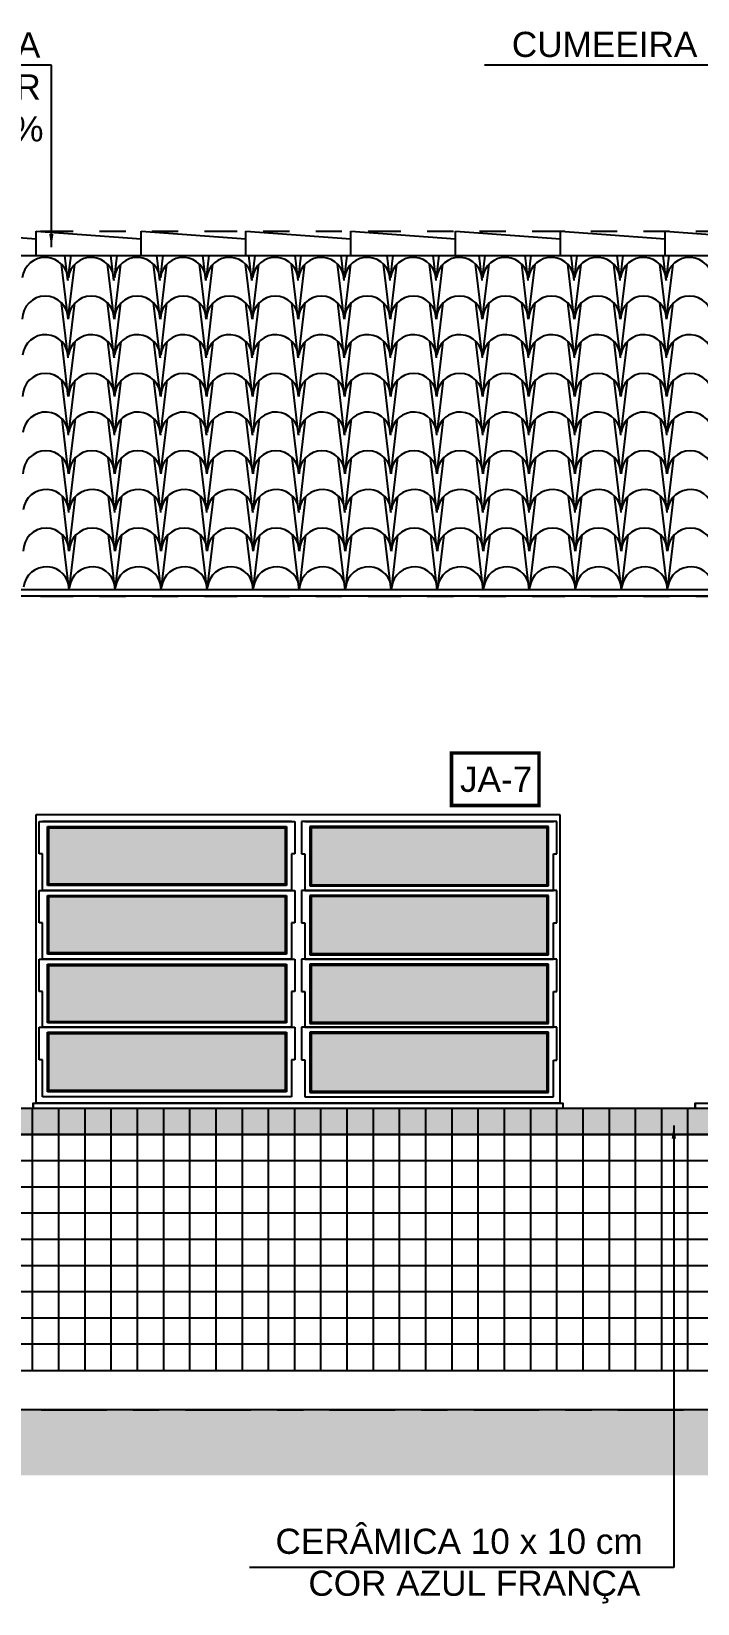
# Model space of a CAD drawing. Extents: x 11 to 195, y 73 to 157.
# Drawn here: x 40.38 to 42.92, y 123.63 to 129.63 of the extents above; entities that cross this region are included whole.
import ezdxf

# ---------------------------------------------------------------- set-up
doc = ezdxf.new("R2010")
doc.units = 0
doc.header["$LTSCALE"] = 0.005
doc.linetypes.add('C5', pattern=[60, 50, -5, 0, -5])
doc.linetypes.add('TRAÇO-2PTOS_P', pattern=[0.625, 0.25, -0.125, 0, -0.125, 0, -0.125])
doc.layers.get('0').update_dxf_attribs({"linetype": 'CONTINUOUS'})
for name, color, linetype in [('01', 1, 'CONTINUOUS'), ('02', 2, 'CONTINUOUS'), ('0_HATCH', 1, 'CONTINUOUS'), ('252', 252, 'CONTINUOUS'), ('A-01', 1, 'CONTINUOUS'), ('A-CHAO', 8, 'CONTINUOUS'), ('A-ESQUADRIAS', 2, 'CONTINUOUS'), ('A-HACHURA', 7, 'CONTINUOUS'), ('ARQ-ESQ-VISTA1', 2, 'CONTINUOUS'), ('ARQ-EXO-1_050', 251, 'C5'), ('ARQ-SMB-1_100', 1, 'CONTINUOUS'), ('ARQ-TXT-1_075', 2, 'CONTINUOUS'), ('BL-AR-TELHA 2', 2, 'CONTINUOUS'), ('TELHA', 3, 'CONTINUOUS')]:
    doc.layers.add(name, color=color, linetype=linetype)
doc.styles.add('ESC-50-A20', font='arial.ttf', dxfattribs={"height": 0.1})
doc.styles.add('FNDE Texto Cota 0025', font='verdana.ttf', dxfattribs={"height": 0.04})
doc.dimstyles.new('FNDE 1-0025', dxfattribs={"dimscale": 5, "dimtxt": 0.04, "dimasz": 0.01, "dimexe": 0.15, "dimexo": 0.15, "dimgap": 0.005, "dimtad": 1, "dimzin": 1, "dimdsep": 46, "dimtxsty": 'FNDE Texto Cota 0025', "dimblk": 'tic', "dimcen": 0.015, "dimdle": 0.15, "dimse1": 1, "dimse2": 1, "dimclrd": 251, "dimclre": 251, "dimclrt": 256, "dimaunit": 1, "dimadec": 3, "dimazin": 0, "dimtfac": 1, "dimtix": 1, "dimtmove": 2, "dimatfit": 3, "dimfxl": 0.15, "dimtvp": 1, "dimtolj": 1, "dimtzin": 0, "dimarcsym": 0})

# ---------------------------------------------------------------- blocks, each defined once
blk = doc.blocks.new('tic')
at = {"color": 251}
for p, q in [((-1, 0), (1, 0)), ((0, -1), (0, 1))]:
    blk.add_line(p, q, dxfattribs=at)
blk.add_line((-0.6, -0.6), (0.6, 0.6))

msp = doc.modelspace()

# ---------------------------------------------------------------- hatches: boundary and pattern name
at = {"layer": '0_HATCH'}
msp.add_hatch(color=160, dxfattribs=at).paths.add_polyline_path([(50.5365, 125.5236), (34.7865, 125.5236), (34.7865, 125.4236), (50.5365, 125.4236)])
at = {"layer": '252', "linetype": 'Continuous'}
h = msp.add_hatch(color=252, dxfattribs=at)
h.set_gradient(color1=(91, 91, 91), one_color=1, tint=1, name='INVHEMISPHERICAL')
h.paths.add_polyline_path([(40.4484, 126.5942), (40.4484, 126.3797), (41.3496, 126.3797), (41.3496, 126.5942)])
h.paths.add_polyline_path([(40.4484, 126.3317), (40.4484, 126.1172), (41.3496, 126.1172), (41.3496, 126.3317)])
h.paths.add_polyline_path([(40.4484, 126.0692), (40.4484, 125.8547), (41.3496, 125.8547), (41.3496, 126.0692)])
h.paths.add_polyline_path([(40.4484, 125.8092), (40.4484, 125.5922), (41.3496, 125.5922), (41.3496, 125.8092)])
h.paths.add_polyline_path([(42.3496, 126.3774), (42.3496, 126.5942), (41.4484, 126.5942), (41.4484, 126.3774)])
h.paths.add_polyline_path([(42.3496, 126.1149), (42.3496, 126.3317), (41.4484, 126.3317), (41.4484, 126.1149)])
h.paths.add_polyline_path([(42.3496, 125.8524), (42.3496, 126.0692), (41.4484, 126.0692), (41.4484, 125.8524)])
h.paths.add_polyline_path([(41.4484, 125.8092), (41.4484, 125.5899), (42.3496, 125.5899), (42.3496, 125.8092)])
at = {"layer": 'A-HACHURA'}
msp.add_hatch(color=254, dxfattribs=at).paths.add_polyline_path([(32.6693, 124.3736), (32.6693, 124.1236), (52.1194, 124.1236), (52.1194, 124.3736)])

# ---------------------------------------------------------------- linework, layer by layer
at = {"layer": '01', "color": 251}
for p, q in [((50.5365, 125.5236), (34.7865, 125.5236)), ((50.5365, 125.4236), (34.7865, 125.4236))]:
    msp.add_line(p, q, dxfattribs=at)
at = {"layer": '02'}
msp.add_line((41.4244, 126.6182), (42.3736, 126.6182), dxfattribs=at)
at = {"layer": '02', "color": 253, "linetype": 'Continuous'}
msp.add_lwpolyline([(34.7865, 125.4236), (50.5365, 125.4236), (50.5365, 125.5236), (34.7865, 125.5236)], dxfattribs=at)
at = {"layer": '252'}
for p, q in [((40.3865, 124.5236), (40.3865, 125.5236)), ((40.4865, 124.5236), (40.4865, 125.5236)), ((40.5865, 124.5236), (40.5865, 125.5236)), ((40.5865, 124.5236), (40.5865, 125.5236)), ((40.6865, 124.5236), (40.6865, 125.5236)), ((40.7865, 124.5236), (40.7865, 125.5236)), ((40.8865, 124.5236), (40.8865, 125.5236)), ((40.9865, 124.5236), (40.9865, 125.5236)), ((40.9865, 124.5236), (40.9865, 125.5236)), ((41.0865, 124.5236), (41.0865, 125.5236)), ((41.1865, 124.5236), (41.1865, 125.5236)), ((41.2865, 124.5236), (41.2865, 125.5236)), ((41.3865, 124.5236), (41.3865, 125.5236)), ((41.3865, 124.5236), (41.3865, 125.5236)), ((41.4865, 124.5236), (41.4865, 125.5236)), ((41.5865, 124.5236), (41.5865, 125.5236)), ((41.6865, 124.5236), (41.6865, 125.5236)), ((41.7865, 124.5236), (41.7865, 125.5236)), ((41.8865, 124.5236), (41.8865, 125.5236)), ((41.9865, 124.5236), (41.9865, 125.5236)), ((41.9865, 124.5236), (41.9865, 125.5236)), ((42.0865, 124.5236), (42.0865, 125.5236)), ((42.1865, 124.5236), (42.1865, 125.5236)), ((42.2865, 124.5236), (42.2865, 125.5236)), ((42.3865, 124.5236), (42.3865, 125.5236)), ((42.3865, 124.5236), (42.3865, 125.5236)), ((42.4865, 124.5236), (42.4865, 125.5236)), ((42.5865, 124.5236), (42.5865, 125.5236)), ((42.6865, 124.5236), (42.6865, 125.5236)), ((42.7865, 124.5236), (42.7865, 125.5236)), ((42.7865, 124.5236), (42.7865, 125.5236)), ((42.8865, 124.5236), (42.8865, 125.5236)), ((50.5365, 125.3236), (34.7865, 125.3236)), ((50.5365, 125.2236), (34.7865, 125.2236)), ((50.5365, 125.1236), (34.7865, 125.1236)), ((50.5365, 125.0236), (34.7865, 125.0236)), ((50.5365, 124.9236), (34.7865, 124.9236)), ((50.5365, 124.8236), (34.7865, 124.8236)), ((50.5365, 124.7236), (34.7865, 124.7236)), ((50.5365, 124.6236), (34.7865, 124.6236))]:
    msp.add_line(p, q, dxfattribs=at)
msp.add_lwpolyline([(34.7865, 125.4236), (50.5365, 125.4236), (50.5365, 125.5236), (34.7865, 125.5236)], dxfattribs=at)
at = {"layer": 'A-01', "color": 3}
msp.add_line((37.9115, 128.778), (47.4115, 128.778), dxfattribs=at)
at = {"layer": 'A-01', "color": 5}
msp.add_line((34.2615, 124.5236), (51.1365, 124.5236), dxfattribs=at)
at = {"layer": 'A-CHAO', "color": 6}
msp.add_line((51.6194, 124.3736), (32.1693, 124.3736), dxfattribs=at)
at = {"layer": 'A-ESQUADRIAS', "color": 1}
for p, q in [((40.4117, 126.6182), (41.3863, 126.6182)), ((40.4117, 126.4947), (40.4117, 126.6182)), ((41.3736, 126.6182), (40.4244, 126.6182)), ((40.4434, 126.5992), (41.3546, 126.5992)), ((40.4434, 126.3747), (40.4434, 126.5992)), ((40.4484, 126.5942), (41.3496, 126.5942)), ((40.4484, 126.3797), (40.4484, 126.5942)), ((41.3496, 126.5942), (41.3496, 126.3797)), ((41.3546, 126.5992), (41.3546, 126.3747)), ((41.3863, 126.6182), (41.3863, 126.4947)), ((42.3863, 126.6182), (41.4117, 126.6182)), ((41.4117, 126.6182), (41.4117, 126.4947)), ((42.3546, 126.5992), (41.4434, 126.5992)), ((41.4434, 126.5992), (41.4434, 126.3724)), ((42.3496, 126.5942), (41.4484, 126.5942)), ((41.4484, 126.5942), (41.4484, 126.3774)), ((42.3496, 126.3774), (42.3496, 126.5942)), ((42.3546, 126.3724), (42.3546, 126.5992)), ((42.3863, 126.4949), (42.3863, 126.6182)), ((40.4244, 126.4947), (40.4117, 126.4947)), ((40.4244, 126.3557), (40.4244, 126.4947)), ((41.3863, 126.4947), (41.3736, 126.4947)), ((41.3736, 126.4947), (41.3736, 126.3557)), ((41.4117, 126.4947), (41.4244, 126.4947)), ((41.4244, 126.4947), (41.4244, 126.3557)), ((42.3736, 126.3557), (42.3736, 126.4949)), ((42.3736, 126.4949), (42.3863, 126.4949)), ((40.4117, 126.3557), (41.3863, 126.3557)), ((40.4117, 126.2322), (40.4117, 126.3557)), ((41.3736, 126.3557), (40.4244, 126.3557)), ((41.3736, 126.3557), (40.4244, 126.3557)), ((41.3546, 126.3747), (40.4434, 126.3747)), ((40.4434, 126.3367), (41.3546, 126.3367)), ((40.4434, 126.1122), (40.4434, 126.3367)), ((41.3496, 126.3797), (40.4484, 126.3797)), ((41.3546, 126.3367), (41.3546, 126.1122)), ((41.3863, 126.3557), (41.3863, 126.2322)), ((42.3863, 126.3557), (41.4117, 126.3557)), ((41.4117, 126.3557), (41.4117, 126.2322)), ((41.4244, 126.3557), (42.3736, 126.3557)), ((41.4244, 126.3557), (42.3736, 126.3557)), ((41.4434, 126.3724), (42.3546, 126.3724)), ((42.3546, 126.3367), (41.4434, 126.3367)), ((41.4434, 126.3367), (41.4434, 126.1099)), ((41.4484, 126.3774), (42.3496, 126.3774)), ((42.3546, 126.1099), (42.3546, 126.3367)), ((42.3863, 126.2324), (42.3863, 126.3557)), ((40.4484, 126.3317), (41.3496, 126.3317)), ((40.4484, 126.1172), (40.4484, 126.3317)), ((41.3496, 126.3317), (41.3496, 126.1172)), ((42.3496, 126.3317), (41.4484, 126.3317)), ((41.4484, 126.3317), (41.4484, 126.1149)), ((42.3496, 126.1149), (42.3496, 126.3317)), ((40.4244, 126.2322), (40.4117, 126.2322)), ((40.4244, 126.0932), (40.4244, 126.2322)), ((41.3863, 126.2322), (41.3736, 126.2322)), ((41.3736, 126.2322), (41.3736, 126.0932)), ((41.4117, 126.2322), (41.4244, 126.2322)), ((41.4244, 126.2322), (41.4244, 126.0932)), ((42.3736, 126.0932), (42.3736, 126.2324)), ((42.3736, 126.2324), (42.3863, 126.2324)), ((41.3546, 126.1122), (40.4434, 126.1122)), ((41.3496, 126.1172), (40.4484, 126.1172)), ((41.4434, 126.1099), (42.3546, 126.1099)), ((41.4484, 126.1149), (42.3496, 126.1149)), ((40.4117, 126.0932), (41.3863, 126.0932)), ((40.4117, 125.9697), (40.4117, 126.0932)), ((41.3736, 126.0932), (40.4244, 126.0932)), ((41.3736, 126.0932), (40.4244, 126.0932)), ((40.4434, 126.0742), (41.3546, 126.0742)), ((40.4434, 125.8497), (40.4434, 126.0742)), ((40.4484, 126.0692), (41.3496, 126.0692)), ((40.4484, 125.8547), (40.4484, 126.0692)), ((41.3496, 126.0692), (41.3496, 125.8547)), ((41.3546, 126.0742), (41.3546, 125.8497)), ((41.3863, 126.0932), (41.3863, 125.9697)), ((42.3863, 126.0932), (41.4117, 126.0932)), ((41.4117, 126.0932), (41.4117, 125.9697)), ((41.4244, 126.0932), (42.3736, 126.0932)), ((41.4244, 126.0932), (42.3736, 126.0932)), ((42.3546, 126.0742), (41.4434, 126.0742)), ((41.4434, 126.0742), (41.4434, 125.8474)), ((42.3496, 126.0692), (41.4484, 126.0692)), ((41.4484, 126.0692), (41.4484, 125.8524)), ((42.3496, 125.8524), (42.3496, 126.0692)), ((42.3546, 125.8474), (42.3546, 126.0742)), ((42.3863, 125.9699), (42.3863, 126.0932)), ((40.4244, 125.9697), (40.4117, 125.9697)), ((40.4244, 125.8332), (40.4244, 125.9697)), ((41.3863, 125.9697), (41.3736, 125.9697)), ((41.3736, 125.9697), (41.3736, 125.8332)), ((41.4117, 125.9697), (41.4244, 125.9697)), ((41.4244, 125.9697), (41.4244, 125.8332)), ((42.3736, 125.8332), (42.3736, 125.9699)), ((42.3736, 125.9699), (42.3863, 125.9699)), ((41.3496, 125.8547), (40.4484, 125.8547)), ((40.4117, 125.8332), (41.3863, 125.8332)), ((40.4117, 125.7097), (40.4117, 125.8332)), ((41.3736, 125.8332), (40.4244, 125.8332)), ((41.3736, 125.8332), (40.4244, 125.8332)), ((41.3546, 125.8497), (40.4434, 125.8497)), ((40.4434, 125.8142), (41.3546, 125.8142)), ((40.4434, 125.5872), (40.4434, 125.8142)), ((40.4484, 125.8092), (41.3496, 125.8092)), ((40.4484, 125.5922), (40.4484, 125.8092)), ((41.3496, 125.8092), (41.3496, 125.5922)), ((41.3546, 125.8142), (41.3546, 125.5872)), ((41.3863, 125.8332), (41.3863, 125.7097)), ((42.3863, 125.8332), (41.4117, 125.8332)), ((41.4117, 125.8332), (41.4117, 125.7097)), ((41.4244, 125.8332), (42.3736, 125.8332)), ((41.4244, 125.8332), (42.3736, 125.8332)), ((41.4434, 125.8474), (42.3546, 125.8474)), ((42.3546, 125.8142), (41.4434, 125.8142)), ((41.4434, 125.8142), (41.4434, 125.5849)), ((41.4484, 125.8524), (42.3496, 125.8524)), ((42.3496, 125.8092), (41.4484, 125.8092)), ((41.4484, 125.8092), (41.4484, 125.5899)), ((42.3496, 125.5899), (42.3496, 125.8092)), ((42.3546, 125.5849), (42.3546, 125.8142)), ((42.3863, 125.7074), (42.3863, 125.8332)), ((40.4244, 125.7097), (40.4117, 125.7097)), ((40.4244, 125.5682), (40.4244, 125.7097)), ((41.3863, 125.7097), (41.3736, 125.7097)), ((41.3736, 125.7097), (41.3736, 125.5682)), ((41.4117, 125.7097), (41.4244, 125.7097)), ((41.4244, 125.7097), (41.4244, 125.5682)), ((42.3736, 125.5682), (42.3736, 125.7074)), ((42.3736, 125.7074), (42.3863, 125.7074)), ((41.3736, 125.5682), (40.4244, 125.5682)), ((41.3546, 125.5872), (40.4434, 125.5872)), ((41.3496, 125.5922), (40.4484, 125.5922)), ((41.4244, 125.5682), (42.3736, 125.5682)), ((41.4434, 125.5849), (42.3546, 125.5849)), ((41.4484, 125.5899), (42.3496, 125.5899))]:
    msp.add_line(p, q, dxfattribs=at)
at = {"layer": 'ARQ-ESQ-VISTA1'}
for p, q in [((42.399, 126.6436), (40.399, 126.6436)), ((40.399, 126.6436), (40.399, 125.5436)), ((42.399, 125.5436), (42.399, 126.6436)), ((42.399, 125.5436), (40.399, 125.5436))]:
    msp.add_line(p, q, dxfattribs=at)
for points in [[(40.389, 125.5436), (40.389, 125.5236), (40.389, 125.5436), (42.409, 125.5436), (42.409, 125.5436), (42.409, 125.5236), (40.389, 125.5236)], [(42.914, 125.5436), (42.914, 125.5236), (42.914, 125.5436), (44.934, 125.5436), (44.934, 125.5436), (44.934, 125.5236), (42.914, 125.5236)]]:
    msp.add_lwpolyline(points, dxfattribs=at)
at = {"layer": 'ARQ-EXO-1_050', "color": 252, "linetype": 'TRAÇO-2PTOS_P', "ltscale": 100}
for p, q in [((32.9165, 128.8715), (51.6194, 128.8715)), ((32.9165, 127.4786), (51.6194, 127.4786)), ((32.9165, 124.5236), (51.6194, 124.5236))]:
    msp.add_line(p, q, dxfattribs=at)
at = {"layer": 'ARQ-EXO-1_050', "color": 252}
msp.add_line((32.1693, 124.3736), (51.6194, 124.3736), dxfattribs=at)
at = {"layer": 'ARQ-SMB-1_100', "color": 252, "ltscale": 10, "const_width": 0.0133, "elevation": 1.8897}
msp.add_lwpolyline([(42.3179, 126.8796), (41.9846, 126.8796), (41.9846, 126.6796), (42.3179, 126.6796)], close=True, dxfattribs=at)
at = {"layer": 'BL-AR-TELHA 2'}
for p, q in [((40.5215, 128.5357), (40.4964, 128.7446)), ((40.5209, 128.6833), (40.5095, 128.778)), ((40.5226, 128.6927), (40.5329, 128.778)), ((40.5226, 128.5404), (40.5472, 128.7446)), ((40.6971, 128.5357), (40.6719, 128.7446)), ((40.6965, 128.6833), (40.6851, 128.778)), ((40.6982, 128.6927), (40.7085, 128.778)), ((40.6982, 128.5404), (40.7228, 128.7446)), ((40.8726, 128.5357), (40.8475, 128.7446)), ((40.8721, 128.6833), (40.8607, 128.778)), ((40.8738, 128.6927), (40.8841, 128.778)), ((40.8738, 128.5404), (40.8984, 128.7446)), ((41.0482, 128.5357), (41.0231, 128.7446)), ((41.0476, 128.6833), (41.0362, 128.778)), ((41.0494, 128.6927), (41.0596, 128.778)), ((41.0494, 128.5404), (41.0739, 128.7446)), ((41.2238, 128.5357), (41.1986, 128.7446)), ((41.2232, 128.6833), (41.2118, 128.778)), ((41.2249, 128.6927), (41.2352, 128.778)), ((41.2249, 128.5404), (41.2495, 128.7446)), ((41.3994, 128.5357), (41.3742, 128.7446)), ((41.3988, 128.6833), (41.3874, 128.778)), ((41.4005, 128.6927), (41.4108, 128.778)), ((41.4005, 128.5404), (41.4251, 128.7446)), ((41.5749, 128.5357), (41.5498, 128.7446)), ((41.5744, 128.6833), (41.5629, 128.778)), ((41.5761, 128.6927), (41.5863, 128.778)), ((41.5761, 128.6927), (41.5863, 128.778)), ((41.5761, 128.5404), (41.6006, 128.7446)), ((41.7505, 128.5357), (41.7253, 128.7446)), ((41.7499, 128.6833), (41.7385, 128.778)), ((41.7516, 128.6927), (41.7619, 128.778)), ((41.7516, 128.5404), (41.7762, 128.7446)), ((41.9261, 128.5357), (41.9009, 128.7446)), ((41.9255, 128.6833), (41.9141, 128.778)), ((41.9272, 128.6927), (41.9375, 128.778)), ((41.9272, 128.5404), (41.9518, 128.7446)), ((42.1016, 128.5357), (42.0765, 128.7446)), ((42.1011, 128.6833), (42.0897, 128.778)), ((42.1028, 128.6927), (42.113, 128.778)), ((42.1028, 128.5404), (42.1274, 128.7446)), ((42.2772, 128.5357), (42.2521, 128.7446)), ((42.2766, 128.6833), (42.2652, 128.778)), ((42.2783, 128.6927), (42.2886, 128.778)), ((42.2783, 128.5404), (42.3029, 128.7446)), ((42.4528, 128.5357), (42.4276, 128.7446)), ((42.4522, 128.6833), (42.4408, 128.778)), ((42.4539, 128.6927), (42.4642, 128.778)), ((42.4539, 128.5404), (42.4785, 128.7446)), ((42.6283, 128.5357), (42.6032, 128.7446)), ((42.6278, 128.6833), (42.6164, 128.778)), ((42.6295, 128.6927), (42.6398, 128.778)), ((42.6295, 128.5404), (42.6541, 128.7446)), ((42.8039, 128.5357), (42.7788, 128.7446)), ((42.8033, 128.6833), (42.7919, 128.778)), ((42.8051, 128.6927), (42.8153, 128.778)), ((42.8051, 128.5404), (42.8296, 128.7446)), ((40.5221, 128.3882), (40.4969, 128.5971)), ((40.5238, 128.3976), (40.5478, 128.5971)), ((40.6976, 128.3882), (40.6725, 128.5971)), ((40.6994, 128.3976), (40.7234, 128.5971)), ((40.8732, 128.3882), (40.8481, 128.5971)), ((40.8749, 128.3976), (40.8989, 128.5971)), ((41.0488, 128.3882), (41.0236, 128.5971)), ((41.0505, 128.3976), (41.0745, 128.5971)), ((41.2244, 128.3882), (41.1992, 128.5971)), ((41.2261, 128.3976), (41.2501, 128.5971)), ((41.3999, 128.3882), (41.3748, 128.5971)), ((41.4016, 128.3976), (41.4256, 128.5971)), ((41.5755, 128.3882), (41.5503, 128.5971)), ((41.5772, 128.3976), (41.6012, 128.5971)), ((41.7511, 128.3882), (41.7259, 128.5971)), ((41.7528, 128.3976), (41.7768, 128.5971)), ((41.9266, 128.3882), (41.9015, 128.5971)), ((41.9283, 128.3976), (41.9524, 128.5971)), ((42.1022, 128.3882), (42.0771, 128.5971)), ((42.1039, 128.3976), (42.1279, 128.5971)), ((42.2778, 128.3882), (42.2526, 128.5971)), ((42.2795, 128.3976), (42.3035, 128.5971)), ((42.4533, 128.3882), (42.4282, 128.5971)), ((42.4551, 128.3976), (42.4791, 128.5971)), ((42.6289, 128.3882), (42.6038, 128.5971)), ((42.6306, 128.3976), (42.6546, 128.5971)), ((42.8045, 128.3882), (42.7793, 128.5971)), ((42.8062, 128.3976), (42.8302, 128.5971)), ((40.5226, 128.2406), (40.4975, 128.4496)), ((40.5238, 128.2453), (40.5484, 128.4496)), ((40.6982, 128.2406), (40.6731, 128.4496)), ((40.6994, 128.2453), (40.7239, 128.4496)), ((40.8738, 128.2406), (40.8486, 128.4496)), ((40.8749, 128.2453), (40.8995, 128.4496)), ((41.0494, 128.2406), (41.0242, 128.4496)), ((41.0505, 128.2453), (41.0751, 128.4496)), ((41.2249, 128.2406), (41.1998, 128.4496)), ((41.2261, 128.2453), (41.2506, 128.4496)), ((41.4005, 128.2406), (41.3753, 128.4496)), ((41.4016, 128.2453), (41.4262, 128.4496)), ((41.5761, 128.2406), (41.5509, 128.4496)), ((41.5772, 128.2453), (41.6018, 128.4496)), ((41.7516, 128.2406), (41.7265, 128.4496)), ((41.7528, 128.2453), (41.7774, 128.4496)), ((41.9272, 128.2406), (41.9021, 128.4496)), ((41.9283, 128.2453), (41.9529, 128.4496)), ((42.1028, 128.2406), (42.0776, 128.4496)), ((42.1039, 128.2453), (42.1285, 128.4496)), ((42.2783, 128.2406), (42.2532, 128.4496)), ((42.2795, 128.2453), (42.3041, 128.4496)), ((42.4539, 128.2406), (42.4288, 128.4496)), ((42.4551, 128.2453), (42.4796, 128.4496)), ((42.6295, 128.2406), (42.6043, 128.4496)), ((42.6306, 128.2453), (42.6552, 128.4496)), ((42.8051, 128.2406), (42.7799, 128.4496)), ((42.8062, 128.2453), (42.8308, 128.4496)), ((40.5232, 128.0931), (40.4981, 128.302)), ((40.5249, 128.1025), (40.5489, 128.302)), ((40.6988, 128.0931), (40.6736, 128.302)), ((40.7005, 128.1025), (40.7245, 128.302)), ((40.8744, 128.0931), (40.8492, 128.302)), ((40.8761, 128.1025), (40.9001, 128.302)), ((41.0499, 128.0931), (41.0248, 128.302)), ((41.0516, 128.1025), (41.0756, 128.302)), ((41.2255, 128.0931), (41.2003, 128.302)), ((41.2272, 128.1025), (41.2512, 128.302)), ((41.4011, 128.0931), (41.3759, 128.302)), ((41.4028, 128.1025), (41.4268, 128.302)), ((41.5766, 128.0931), (41.5515, 128.302)), ((41.5783, 128.1025), (41.6024, 128.302)), ((41.7522, 128.0931), (41.7271, 128.302)), ((41.7539, 128.1025), (41.7779, 128.302)), ((41.9278, 128.0931), (41.9026, 128.302)), ((41.9295, 128.1025), (41.9535, 128.302)), ((42.1033, 128.0931), (42.0782, 128.302)), ((42.1051, 128.1025), (42.1291, 128.302)), ((42.2789, 128.0931), (42.2538, 128.302)), ((42.2806, 128.1025), (42.3046, 128.302)), ((42.4545, 128.0931), (42.4293, 128.302)), ((42.4562, 128.1025), (42.4802, 128.302)), ((42.6301, 128.0931), (42.6049, 128.302)), ((42.6318, 128.1025), (42.6558, 128.302)), ((42.8056, 128.0931), (42.7805, 128.302)), ((42.8073, 128.1025), (42.8313, 128.302)), ((40.5238, 127.9455), (40.4986, 128.1545)), ((40.5249, 127.9502), (40.5495, 128.1545)), ((40.6994, 127.9455), (40.6742, 128.1545)), ((40.7005, 127.9502), (40.7251, 128.1545)), ((40.8749, 127.9455), (40.8498, 128.1545)), ((40.8761, 127.9502), (40.9006, 128.1545)), ((41.0505, 127.9455), (41.0253, 128.1545)), ((41.0516, 127.9502), (41.0762, 128.1545)), ((41.2261, 127.9455), (41.2009, 128.1545)), ((41.2272, 127.9502), (41.2518, 128.1545)), ((41.4016, 127.9455), (41.3765, 128.1545)), ((41.4028, 127.9502), (41.4274, 128.1545)), ((41.5772, 127.9455), (41.5521, 128.1545)), ((41.5783, 127.9502), (41.6029, 128.1545)), ((41.7528, 127.9455), (41.7276, 128.1545)), ((41.7539, 127.9502), (41.7785, 128.1545)), ((41.9283, 127.9455), (41.9032, 128.1545)), ((41.9295, 127.9502), (41.9541, 128.1545)), ((42.1039, 127.9455), (42.0788, 128.1545)), ((42.1051, 127.9502), (42.1296, 128.1545)), ((42.2795, 127.9455), (42.2543, 128.1545)), ((42.2806, 127.9502), (42.3052, 128.1545)), ((42.4551, 127.9455), (42.4299, 128.1545)), ((42.4562, 127.9502), (42.4808, 128.1545)), ((42.6306, 127.9455), (42.6055, 128.1545)), ((42.6318, 127.9502), (42.6563, 128.1545)), ((42.8062, 127.9455), (42.781, 128.1545)), ((42.8073, 127.9502), (42.8319, 128.1545)), ((40.5244, 127.798), (40.4992, 128.0069)), ((40.5261, 127.8074), (40.5501, 128.0069)), ((40.6999, 127.798), (40.6748, 128.0069)), ((40.7016, 127.8074), (40.7256, 128.0069)), ((40.8755, 127.798), (40.8503, 128.0069)), ((40.8772, 127.8074), (40.9012, 128.0069)), ((41.0511, 127.798), (41.0259, 128.0069)), ((41.0528, 127.8074), (41.0768, 128.0069)), ((41.2266, 127.798), (41.2015, 128.0069)), ((41.2283, 127.8074), (41.2524, 128.0069)), ((41.4022, 127.798), (41.3771, 128.0069)), ((41.4039, 127.8074), (41.4279, 128.0069)), ((41.5778, 127.798), (41.5526, 128.0069)), ((41.5795, 127.8074), (41.6035, 128.0069)), ((41.7533, 127.798), (41.7282, 128.0069)), ((41.7551, 127.8074), (41.7791, 128.0069)), ((41.9289, 127.798), (41.9038, 128.0069)), ((41.9306, 127.8074), (41.9546, 128.0069)), ((42.1045, 127.798), (42.0793, 128.0069)), ((42.1062, 127.8074), (42.1302, 128.0069)), ((42.2801, 127.798), (42.2549, 128.0069)), ((42.2818, 127.8074), (42.3058, 128.0069)), ((42.4556, 127.798), (42.4305, 128.0069)), ((42.4573, 127.8074), (42.4813, 128.0069)), ((42.6312, 127.798), (42.606, 128.0069)), ((42.6329, 127.8074), (42.6569, 128.0069)), ((42.8068, 127.798), (42.7816, 128.0069)), ((42.8085, 127.8074), (42.8325, 128.0069)), ((40.5249, 127.6504), (40.4998, 127.8594)), ((40.5261, 127.6552), (40.5506, 127.8594)), ((40.7005, 127.6504), (40.6753, 127.8594)), ((40.7016, 127.6552), (40.7262, 127.8594)), ((40.8761, 127.6504), (40.8509, 127.8594)), ((40.8772, 127.6552), (40.9018, 127.8594)), ((41.0516, 127.6504), (41.0265, 127.8594)), ((41.0528, 127.6552), (41.0774, 127.8594)), ((41.2272, 127.6504), (41.2021, 127.8594)), ((41.2283, 127.6552), (41.2529, 127.8594)), ((41.4028, 127.6504), (41.3776, 127.8594)), ((41.4039, 127.6552), (41.4285, 127.8594)), ((41.5783, 127.6504), (41.5532, 127.8594)), ((41.5795, 127.6552), (41.6041, 127.8594)), ((41.7539, 127.6504), (41.7288, 127.8594)), ((41.7551, 127.6552), (41.7796, 127.8594)), ((41.9295, 127.6504), (41.9043, 127.8594)), ((41.9306, 127.6552), (41.9552, 127.8594)), ((42.1051, 127.6504), (42.0799, 127.8594)), ((42.1062, 127.6552), (42.1308, 127.8594)), ((42.2806, 127.6504), (42.2555, 127.8594)), ((42.2818, 127.6552), (42.3063, 127.8594)), ((42.4562, 127.6504), (42.431, 127.8594)), ((42.4573, 127.6552), (42.4819, 127.8594)), ((42.6318, 127.6504), (42.6066, 127.8594)), ((42.6329, 127.6552), (42.6575, 127.8594)), ((42.8073, 127.6504), (42.7822, 127.8594)), ((42.8085, 127.6552), (42.8331, 127.8594)), ((40.5255, 127.5029), (40.5003, 127.7118)), ((40.5261, 127.5029), (40.5512, 127.7118)), ((40.7011, 127.5029), (40.6759, 127.7118)), ((40.7016, 127.5029), (40.7268, 127.7118)), ((40.8766, 127.5029), (40.8515, 127.7118)), ((40.8772, 127.5029), (40.9024, 127.7118)), ((41.0522, 127.5029), (41.0271, 127.7118)), ((41.0528, 127.5029), (41.0779, 127.7118)), ((41.2278, 127.5029), (41.2026, 127.7118)), ((41.2283, 127.5029), (41.2535, 127.7118)), ((41.4033, 127.5029), (41.3782, 127.7118)), ((41.4039, 127.5029), (41.4291, 127.7118)), ((41.5789, 127.5029), (41.5538, 127.7118)), ((41.5795, 127.5029), (41.6046, 127.7118)), ((41.7545, 127.5029), (41.7293, 127.7118)), ((41.7551, 127.5029), (41.7802, 127.7118)), ((41.9301, 127.5029), (41.9049, 127.7118)), ((41.9306, 127.5029), (41.9558, 127.7118)), ((42.1056, 127.5029), (42.0805, 127.7118)), ((42.1062, 127.5029), (42.1313, 127.7118)), ((42.2812, 127.5029), (42.256, 127.7118)), ((42.2818, 127.5029), (42.3069, 127.7118)), ((42.4568, 127.5029), (42.4316, 127.7118)), ((42.4573, 127.5029), (42.4825, 127.7118)), ((42.6323, 127.5029), (42.6072, 127.7118)), ((42.6329, 127.5029), (42.6581, 127.7118)), ((42.8079, 127.5029), (42.7828, 127.7118)), ((42.8085, 127.5029), (42.8336, 127.7118))]:
    msp.add_line(p, q, dxfattribs=at)
for centre, end in [((40.434, 128.6833), 173.45812), ((40.6096, 128.6833), 173.45812), ((40.7851, 128.6833), 173.45812), ((40.9607, 128.6833), 173.45812), ((41.1363, 128.6833), 173.45812), ((41.3119, 128.6833), 173.45812), ((41.4874, 128.6833), 173.45812), ((41.663, 128.6833), 173.45812), ((41.8386, 128.6833), 173.45812), ((42.0141, 128.6833), 173.45812), ((42.1897, 128.6833), 173.45812), ((42.3653, 128.6833), 173.45812), ((42.5408, 128.6833), 173.45812), ((42.7164, 128.6833), 173.45812), ((42.892, 128.6833), 173.45812), ((40.4346, 128.5357), 180), ((40.6101, 128.5357), 180), ((40.7857, 128.5357), 180), ((40.9613, 128.5357), 180), ((41.1369, 128.5357), 180), ((41.3124, 128.5357), 180), ((41.488, 128.5357), 180), ((41.6636, 128.5357), 180), ((41.8391, 128.5357), 180), ((42.0147, 128.5357), 180), ((42.1903, 128.5357), 180), ((42.3658, 128.5357), 180), ((42.5414, 128.5357), 180), ((42.717, 128.5357), 180), ((42.8926, 128.5357), 180), ((40.4351, 128.3882), 173.45812), ((40.6107, 128.3882), 173.45812), ((40.7863, 128.3882), 173.45812), ((40.9619, 128.3882), 173.45812), ((41.1374, 128.3882), 173.45812), ((41.313, 128.3882), 173.45812), ((41.4886, 128.3882), 173.45812), ((41.6641, 128.3882), 173.45812), ((41.8397, 128.3882), 173.45812), ((42.0153, 128.3882), 173.45812), ((42.1908, 128.3882), 173.45812), ((42.3664, 128.3882), 173.45812), ((42.542, 128.3882), 173.45812), ((42.7176, 128.3882), 173.45812), ((42.8931, 128.3882), 173.45812), ((40.4357, 128.2406), 180), ((40.6113, 128.2406), 180), ((40.7869, 128.2406), 180), ((40.9624, 128.2406), 180), ((41.138, 128.2406), 180), ((41.3136, 128.2406), 180), ((41.4891, 128.2406), 180), ((41.6647, 128.2406), 180), ((41.8403, 128.2406), 180), ((42.0158, 128.2406), 180), ((42.1914, 128.2406), 180), ((42.367, 128.2406), 180), ((42.5426, 128.2406), 180), ((42.7181, 128.2406), 180), ((42.8937, 128.2406), 180), ((40.4363, 128.0931), 173.45812), ((40.6119, 128.0931), 173.45812), ((40.7874, 128.0931), 173.45812), ((40.963, 128.0931), 173.45812), ((41.1386, 128.0931), 173.45812), ((41.3141, 128.0931), 173.45812), ((41.4897, 128.0931), 173.45812), ((41.6653, 128.0931), 173.45812), ((41.8408, 128.0931), 173.45812), ((42.0164, 128.0931), 173.45812), ((42.192, 128.0931), 173.45812), ((42.3676, 128.0931), 173.45812), ((42.5431, 128.0931), 173.45812), ((42.7187, 128.0931), 173.45812), ((42.8943, 128.0931), 173.45812), ((40.4369, 127.9455), 180), ((40.6124, 127.9455), 180), ((40.788, 127.9455), 180), ((40.9636, 127.9455), 180), ((41.1391, 127.9455), 180), ((41.3147, 127.9455), 180), ((41.4903, 127.9455), 180), ((41.6658, 127.9455), 180), ((41.8414, 127.9455), 180), ((42.017, 127.9455), 180), ((42.1926, 127.9455), 180), ((42.3681, 127.9455), 180), ((42.5437, 127.9455), 180), ((42.7193, 127.9455), 180), ((42.8948, 127.9455), 180), ((40.4374, 127.798), 173.45812), ((40.613, 127.798), 173.45812), ((40.7886, 127.798), 173.45812), ((40.9641, 127.798), 173.45812), ((41.1397, 127.798), 173.45812), ((41.3153, 127.798), 173.45812), ((41.4908, 127.798), 173.45812), ((41.6664, 127.798), 173.45812), ((41.842, 127.798), 173.45812), ((42.0176, 127.798), 173.45812), ((42.1931, 127.798), 173.45812), ((42.3687, 127.798), 173.45812), ((42.5443, 127.798), 173.45812), ((42.7198, 127.798), 173.45812), ((42.8954, 127.798), 173.45812), ((40.438, 127.6504), 180), ((40.6136, 127.6504), 180), ((40.7891, 127.6504), 180), ((40.9647, 127.6504), 180), ((41.1403, 127.6504), 180), ((41.3158, 127.6504), 180), ((41.4914, 127.6504), 180), ((41.667, 127.6504), 180), ((41.8426, 127.6504), 180), ((42.0181, 127.6504), 180), ((42.1937, 127.6504), 180), ((42.3693, 127.6504), 180), ((42.5448, 127.6504), 180), ((42.7204, 127.6504), 180), ((42.896, 127.6504), 180), ((40.4386, 127.5029), 173.45812), ((40.6141, 127.5029), 173.45812), ((40.7897, 127.5029), 173.45812), ((40.9653, 127.5029), 173.45812), ((41.1408, 127.5029), 173.45812), ((41.3164, 127.5029), 173.45812), ((41.492, 127.5029), 173.45812), ((41.6676, 127.5029), 173.45812), ((41.8431, 127.5029), 173.45812), ((42.0187, 127.5029), 173.45812), ((42.1943, 127.5029), 173.45812), ((42.3698, 127.5029), 173.45812), ((42.5454, 127.5029), 173.45812), ((42.721, 127.5029), 173.45812), ((42.8965, 127.5029), 173.45812)]:
    msp.add_arc(centre, 0.0875, 0, end, dxfattribs=at)
at = {"layer": 'TELHA'}
for p, q in [((40, 128.8715), (40.4, 128.8415)), ((40.4, 128.8715), (40.8, 128.8415)), ((40.4, 128.778), (40.4, 128.8715)), ((40.8, 128.8715), (41.2, 128.8415)), ((40.8, 128.778), (40.8, 128.8715)), ((41.2, 128.8715), (41.6, 128.8415)), ((41.2, 128.778), (41.2, 128.8715)), ((41.6, 128.8715), (42, 128.8415)), ((41.6, 128.778), (41.6, 128.8715)), ((42, 128.8715), (42.4, 128.8415)), ((42, 128.778), (42, 128.8715)), ((42.4, 128.8715), (42.8, 128.8415)), ((42.4, 128.778), (42.4, 128.8715)), ((42.8, 128.8715), (43.2, 128.8415)), ((42.8, 128.778), (42.8, 128.8715)), ((51.4055, 127.4786), (33.9181, 127.4786)), ((51.4121, 127.5029), (33.9248, 127.5029))]:
    msp.add_line(p, q, dxfattribs=at)

# ---------------------------------------------------------------- texts
at = {"layer": 'ARQ-TXT-1_075', "char_height": 0.096, "attachment_point": 1, "style": 'ESC-50-A20'}
for s, insert, width in [('\\pi0.42466;COBERTURA COM TELHA\\P\\pi0.3819;CERÂMICA ROMANA, COR \\P\\pi0.98403;NATURAL,  i=30%', (38.3297, 129.6294), 2.222811), ('CUMEEIRA', (42.2144, 129.6317), 1.438127), ('\\pi0.63127;CERÂMICA 10 x 10 cm \\P\\pi0.7568;COR AZUL FRANÇA', (40.6815, 123.92, 0.4703), 2.151082)]:
    msp.add_mtext(s, dxfattribs=dict(at, insert=insert, width=width))
at = {"layer": 'ARQ-TXT-1_075', "style": 'ESC-50-A20'}
msp.add_attdef('JA-7', (42.0167, 126.7316, 1.6644), '', height=0.096, dxfattribs=at)

# ---------------------------------------------------------------- leaders
at = {"layer": 'ARQ-SMB-1_100'}
for points in [[(40.4579, 128.8103), (40.4579, 129.505), (38.5451, 129.505)], [(43, 128.8103), (43, 129.505), (42.1103, 129.505)], [(42.8325, 125.4583, 0.4703), (42.8325, 123.7722, 0.4703), (41.2137, 123.7722, 0.4703)]]:
    msp.add_leader(points, dimstyle='FNDE 1-0025', override={"dimtad": 0, "dimfxl": 0.025, "dimarcsym": 1}, dxfattribs=at)

doc.saveas('drawing.dxf')
